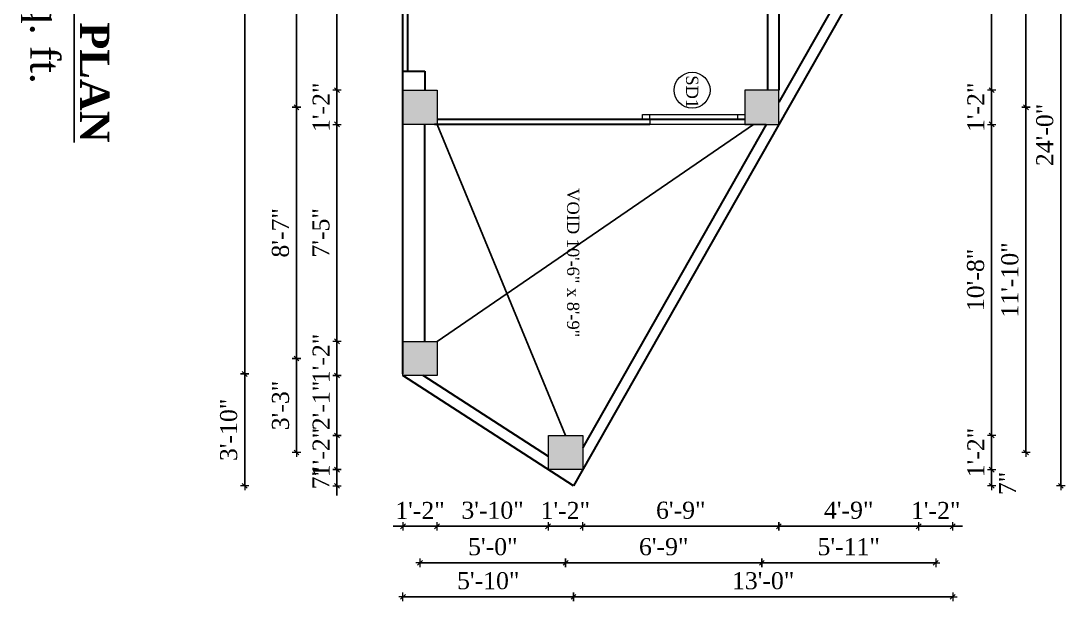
# Model space of a CAD drawing. Header units: inches. Extents: x 151827 to 346502, y -56182 to -23217.
# Drawn here: x 166404.2 to 166832.8, y -24428 to -24190.1 of the extents above; entities that cross this region are included whole.
import ezdxf

# ---------------------------------------------------------------- set-up
doc = ezdxf.new("R2010")
doc.units = ezdxf.units.IN
doc.header["$LTSCALE"] = 5
doc.header["$MEASUREMENT"] = 0
doc.layers.add('A-WALL', color=7, linetype='Continuous', lineweight=9)
doc.layers.add('Dimension', color=7, linetype='Continuous', lineweight=18)
doc.layers.add('dim line', color=7, linetype='Continuous', lineweight=15, true_color=0xfab2b2)
doc.layers.add('TEXT', color=6, linetype='Continuous')
doc.layers.add('WALL', color=7, linetype='Continuous')
doc.styles.add('ordinary', font='times.ttf')
doc.dimstyles.new('Copy of 96', dxfattribs={"dimtxt": 7, "dimasz": 4, "dimexe": 0.5, "dimexo": 0.5, "dimgap": 3, "dimtad": 1, "dimdec": 1, "dimzin": 11, "dimdsep": 46, "dimlunit": 4, "dimtxsty": 'ordinary', "dimblk": 'OBLIQUE', "dimcen": 0.09, "dimse1": 1, "dimse2": 1, "dimclrt": 6, "dimazin": 0, "dimtfac": 1, "dimtdec": 1, "dimtix": 1, "dimtmove": 2, "dimatfit": 3, "dimldrblk": 'leader', "dimfxl": 0.5, "dimfxlon": 1, "dimtolj": 1, "dimtzin": 0, "dimarcsym": 0})

# ---------------------------------------------------------------- blocks, each defined once
blk = doc.blocks.new('oblique')
at = {"color": 0, "lineweight": -2}
blk.add_line((0.25, 0.25), (-0.25, -0.25), dxfattribs=at)
at = {"layer": 'dim line', "lineweight": 9}
for p, q in [((-0.4375, 0), (0.4375, 0)), ((0, 0.4375), (0, -0.4375))]:
    blk.add_line(p, q, dxfattribs=at)
blk = doc.blocks.new('*D2640')
at = {"layer": 'A-WALL', "color": 0, "lineweight": -2, "ltscale": 5, "transparency": 16777216}
blk.add_line((166533.95, -24106.94), (166533.95, -24218.51), dxfattribs=at)
at = {"layer": 'Defpoints', "color": 0, "ltscale": 5, "transparency": 16777216}
for p in [(166561.05, -24106.94), (166533.95, -24218.51), (166561.05, -24218.51)]:
    blk.add_point(p, dxfattribs=at)
at = {"layer": 'A-WALL', "color": 0, "lineweight": -2, "ltscale": 5, "transparency": 16777216, "xscale": 4, "yscale": 4, "zscale": 4}
for p, rotation in [((166533.95, -24106.94), 90), ((166533.95, -24218.51), 270)]:
    blk.add_blockref('oblique', p, dxfattribs=dict(at, rotation=rotation))
at = {"layer": 'A-WALL', "color": 6, "ltscale": 5, "transparency": 16777216, "insert": (166527.38, -24162.72), "char_height": 7, "attachment_point": 5, "rotation": 90, "style": 'ordinary'}
blk.add_mtext('\\A1;9\'-4"', dxfattribs=at)
blk = doc.blocks.new('_OBLIQUE')
at = {"color": 0, "linetype": 'ByBlock'}
blk.add_line((-0.5, -0.5), (0.5, 0.5), dxfattribs=at)
blk = doc.blocks.new('leader')
at = {"layer": 'Dimension'}
for p, q in [((0, -4.33), (0, 4.33)), ((-4.42, 0), (4.42, 0))]:
    blk.add_line(p, q, dxfattribs=at)
blk = doc.blocks.new('*D2641')
at = {"layer": 'A-WALL', "color": 0, "lineweight": -2, "ltscale": 5, "transparency": 16777216}
for p, q in [((166533.95, -24218.51), (166533.95, -24214.51)), ((166533.95, -24218.51), (166533.95, -24232.51)), ((166533.95, -24232.51), (166533.95, -24236.51))]:
    blk.add_line(p, q, dxfattribs=at)
at = {"layer": 'Defpoints', "color": 0, "ltscale": 5, "transparency": 16777216}
for p in [(166561.05, -24218.51), (166533.95, -24232.51), (166561.05, -24232.51)]:
    blk.add_point(p, dxfattribs=at)
at = {"layer": 'A-WALL', "color": 0, "lineweight": -2, "ltscale": 5, "transparency": 16777216, "xscale": 4, "yscale": 4, "zscale": 4}
for p, rotation in [((166533.95, -24218.51), 270), ((166533.95, -24232.51), 90)]:
    blk.add_blockref('oblique', p, dxfattribs=dict(at, rotation=rotation))
at = {"layer": 'A-WALL', "color": 6, "ltscale": 5, "transparency": 16777216, "insert": (166527.45, -24225.51), "char_height": 7, "attachment_point": 5, "rotation": 90, "style": 'ordinary'}
blk.add_mtext('\\A1;1\'-2"', dxfattribs=at)
blk = doc.blocks.new('*D2642')
at = {"layer": 'A-WALL', "color": 0, "lineweight": -2, "ltscale": 5, "transparency": 16777216}
blk.add_line((166533.95, -24232.51), (166533.95, -24321.52), dxfattribs=at)
at = {"layer": 'Defpoints', "color": 0, "ltscale": 5, "transparency": 16777216}
for p in [(166561.05, -24232.51), (166533.95, -24321.52), (166561.05, -24321.52)]:
    blk.add_point(p, dxfattribs=at)
at = {"layer": 'A-WALL', "color": 0, "lineweight": -2, "ltscale": 5, "transparency": 16777216, "xscale": 4, "yscale": 4, "zscale": 4}
for p, rotation in [((166533.95, -24232.51), 90), ((166533.95, -24321.52), 270)]:
    blk.add_blockref('oblique', p, dxfattribs=dict(at, rotation=rotation))
at = {"layer": 'A-WALL', "color": 6, "ltscale": 5, "transparency": 16777216, "insert": (166527.38, -24277.01), "char_height": 7, "attachment_point": 5, "rotation": 90, "style": 'ordinary'}
blk.add_mtext('\\A1;7\'-5"', dxfattribs=at)
blk = doc.blocks.new('*D2643')
at = {"layer": 'A-WALL', "color": 0, "lineweight": -2, "ltscale": 5, "transparency": 16777216}
for p, q in [((166533.95, -24360.12), (166533.95, -24356.12)), ((166533.95, -24360.12), (166533.95, -24374.12)), ((166533.95, -24374.12), (166533.95, -24378.12))]:
    blk.add_line(p, q, dxfattribs=at)
at = {"layer": 'Defpoints', "color": 0, "ltscale": 5, "transparency": 16777216}
for p in [(166620.83, -24360.12), (166533.95, -24374.12), (166620.83, -24374.12)]:
    blk.add_point(p, dxfattribs=at)
at = {"layer": 'A-WALL', "color": 0, "lineweight": -2, "ltscale": 5, "transparency": 16777216, "xscale": 4, "yscale": 4, "zscale": 4}
for p, rotation in [((166533.95, -24360.12), 270), ((166533.95, -24374.12), 90)]:
    blk.add_blockref('oblique', p, dxfattribs=dict(at, rotation=rotation))
at = {"layer": 'A-WALL', "color": 6, "ltscale": 5, "transparency": 16777216, "insert": (166527.45, -24367.12), "char_height": 7, "attachment_point": 5, "rotation": 90, "style": 'ordinary'}
blk.add_mtext('\\A1;1\'-2"', dxfattribs=at)
blk = doc.blocks.new('*D2645')
at = {"layer": 'A-WALL', "color": 0, "lineweight": -2, "ltscale": 5, "transparency": 16777216}
blk.add_line((166517.36, -24225.51), (166517.36, -24328.52), dxfattribs=at)
at = {"layer": 'Defpoints', "color": 0, "ltscale": 5, "transparency": 16777216}
for p in [(166568.05, -24225.51), (166517.36, -24328.52), (166568.05, -24328.52)]:
    blk.add_point(p, dxfattribs=at)
at = {"layer": 'A-WALL', "color": 0, "lineweight": -2, "ltscale": 5, "transparency": 16777216, "xscale": 4, "yscale": 4, "zscale": 4}
for p, rotation in [((166517.36, -24225.51), 90), ((166517.36, -24328.52), 270)]:
    blk.add_blockref('oblique', p, dxfattribs=dict(at, rotation=rotation))
at = {"layer": 'A-WALL', "color": 6, "ltscale": 5, "transparency": 16777216, "insert": (166510.79, -24277.01), "char_height": 7, "attachment_point": 5, "rotation": 90, "style": 'ordinary'}
blk.add_mtext('\\A1;8\'-7"', dxfattribs=at)
blk = doc.blocks.new('*D2432')
at = {"layer": 'A-WALL', "color": 0, "lineweight": -2, "ltscale": 5, "transparency": 16777216}
blk.add_line((166517.36, -24099.94), (166517.36, -24225.51), dxfattribs=at)
at = {"layer": 'Defpoints', "color": 0, "ltscale": 5, "transparency": 16777216}
for p in [(166568.05, -24099.94), (166517.36, -24225.51), (166568.05, -24225.51)]:
    blk.add_point(p, dxfattribs=at)
at = {"layer": 'A-WALL', "color": 0, "lineweight": -2, "ltscale": 5, "transparency": 16777216, "xscale": 4, "yscale": 4, "zscale": 4}
for p, rotation in [((166517.36, -24099.94), 90), ((166517.36, -24225.51), 270)]:
    blk.add_blockref('oblique', p, dxfattribs=dict(at, rotation=rotation))
at = {"layer": 'A-WALL', "color": 6, "ltscale": 5, "transparency": 16777216, "insert": (166510.8, -24162.72), "char_height": 7, "attachment_point": 5, "rotation": 90, "style": 'ordinary'}
blk.add_mtext('\\A1;10\'-6"', dxfattribs=at)
blk = doc.blocks.new('*D2646')
at = {"layer": 'A-WALL', "color": 0, "lineweight": -2, "ltscale": 5, "transparency": 16777216}
blk.add_line((166517.36, -24328.52), (166517.36, -24367.12), dxfattribs=at)
at = {"layer": 'Defpoints', "color": 0, "ltscale": 5, "transparency": 16777216}
for p in [(166568.05, -24328.52), (166517.36, -24367.12), (166627.83, -24367.12)]:
    blk.add_point(p, dxfattribs=at)
at = {"layer": 'A-WALL', "color": 0, "lineweight": -2, "ltscale": 5, "transparency": 16777216, "xscale": 4, "yscale": 4, "zscale": 4}
for p, rotation in [((166517.36, -24328.52), 90), ((166517.36, -24367.12), 270)]:
    blk.add_blockref('oblique', p, dxfattribs=dict(at, rotation=rotation))
at = {"layer": 'A-WALL', "color": 6, "ltscale": 5, "transparency": 16777216, "insert": (166510.8, -24347.82), "char_height": 7, "attachment_point": 5, "rotation": 90, "style": 'ordinary'}
blk.add_mtext('\\A1;3\'-3"', dxfattribs=at)
blk = doc.blocks.new('*D2647')
at = {"layer": 'A-WALL', "color": 0, "lineweight": -2, "ltscale": 5, "transparency": 16777216}
blk.add_line((166496.08, -24334.87), (166496.08, -23968.4), dxfattribs=at)
at = {"layer": 'Defpoints', "color": 0, "ltscale": 5, "transparency": 16777216}
for p in [(166496.08, -23968.4), (166561.05, -23968.4), (166561.05, -24334.87)]:
    blk.add_point(p, dxfattribs=at)
at = {"layer": 'A-WALL', "color": 0, "lineweight": -2, "ltscale": 5, "transparency": 16777216, "xscale": 4, "yscale": 4, "zscale": 4}
for p, rotation in [((166496.08, -23968.4), 90), ((166496.08, -24334.87), 270)]:
    blk.add_blockref('oblique', p, dxfattribs=dict(at, rotation=rotation))
at = {"layer": 'A-WALL', "color": 6, "ltscale": 5, "transparency": 16777216, "insert": (166489.52, -24151.63), "char_height": 7, "attachment_point": 5, "rotation": 90, "style": 'ordinary'}
blk.add_mtext('\\A1;30\'-6"', dxfattribs=at)
blk = doc.blocks.new('*D2654')
at = {"layer": 'A-WALL', "color": 0, "lineweight": -2, "ltscale": 5, "transparency": 16777216}
blk.add_line((166496.08, -24334.87), (166496.08, -24380.75), dxfattribs=at)
at = {"layer": 'Defpoints', "color": 0, "ltscale": 5, "transparency": 16777216}
for p in [(166561.05, -24334.87), (166496.08, -24380.75), (166631.06, -24380.75)]:
    blk.add_point(p, dxfattribs=at)
at = {"layer": 'A-WALL', "color": 0, "lineweight": -2, "ltscale": 5, "transparency": 16777216, "xscale": 4, "yscale": 4, "zscale": 4}
for p, rotation in [((166496.08, -24334.87), 90), ((166496.08, -24380.75), 270)]:
    blk.add_blockref('oblique', p, dxfattribs=dict(at, rotation=rotation))
at = {"layer": 'A-WALL', "color": 6, "ltscale": 5, "transparency": 16777216, "insert": (166489.52, -24357.81), "char_height": 7, "attachment_point": 5, "rotation": 90, "style": 'ordinary'}
blk.add_mtext('\\A1;3\'-10"', dxfattribs=at)
blk = doc.blocks.new('*D2655')
at = {"layer": 'A-WALL', "color": 0, "lineweight": -2, "ltscale": 5, "transparency": 16777216}
for p, q in [((166561.05, -24397.38), (166557.05, -24397.38)), ((166561.05, -24397.38), (166575.05, -24397.38)), ((166575.05, -24397.38), (166579.05, -24397.38))]:
    blk.add_line(p, q, dxfattribs=at)
at = {"layer": 'Defpoints', "color": 0, "ltscale": 5, "transparency": 16777216}
for p in [(166561.05, -24335.52), (166575.05, -24335.52), (166575.05, -24397.38)]:
    blk.add_point(p, dxfattribs=at)
at = {"layer": 'A-WALL', "color": 0, "lineweight": -2, "ltscale": 5, "transparency": 16777216, "xscale": 4, "yscale": 4, "zscale": 4}
blk.add_blockref('oblique', (166561.05, -24397.38), dxfattribs=at)
at = {"layer": 'A-WALL', "color": 0, "lineweight": -2, "ltscale": 5, "transparency": 16777216, "xscale": 4, "yscale": 4, "zscale": 4, "rotation": 180}
blk.add_blockref('oblique', (166575.05, -24397.38), dxfattribs=at)
at = {"layer": 'A-WALL', "color": 6, "ltscale": 5, "transparency": 16777216, "insert": (166568.05, -24390.88), "char_height": 7, "attachment_point": 5, "style": 'ordinary'}
blk.add_mtext('\\A1;1\'-2"', dxfattribs=at)
blk = doc.blocks.new('*D2656')
at = {"layer": 'A-WALL', "color": 0, "lineweight": -2, "ltscale": 5, "transparency": 16777216}
blk.add_line((166575.05, -24397.38), (166620.58, -24397.38), dxfattribs=at)
at = {"layer": 'Defpoints', "color": 0, "ltscale": 5, "transparency": 16777216}
for p in [(166575.05, -24335.52), (166620.58, -24373.99), (166620.58, -24397.38)]:
    blk.add_point(p, dxfattribs=at)
at = {"layer": 'A-WALL', "color": 0, "lineweight": -2, "ltscale": 5, "transparency": 16777216, "xscale": 4, "yscale": 4, "zscale": 4, "rotation": 180}
blk.add_blockref('oblique', (166575.05, -24397.38), dxfattribs=at)
at = {"layer": 'A-WALL', "color": 0, "lineweight": -2, "ltscale": 5, "transparency": 16777216, "xscale": 4, "yscale": 4, "zscale": 4}
blk.add_blockref('oblique', (166620.58, -24397.38), dxfattribs=at)
at = {"layer": 'A-WALL', "color": 6, "ltscale": 5, "transparency": 16777216, "insert": (166597.82, -24390.82), "char_height": 7, "attachment_point": 5, "style": 'ordinary'}
blk.add_mtext('\\A1;3\'-10"', dxfattribs=at)
blk = doc.blocks.new('*D2657')
at = {"layer": 'A-WALL', "color": 0, "lineweight": -2, "ltscale": 5, "transparency": 16777216}
for p, q in [((166620.58, -24397.38), (166616.58, -24397.38)), ((166620.58, -24397.38), (166634.83, -24397.38)), ((166634.83, -24397.38), (166638.83, -24397.38))]:
    blk.add_line(p, q, dxfattribs=at)
at = {"layer": 'Defpoints', "color": 0, "ltscale": 5, "transparency": 16777216}
for p in [(166620.58, -24373.99), (166634.83, -24374.12), (166634.83, -24397.38)]:
    blk.add_point(p, dxfattribs=at)
at = {"layer": 'A-WALL', "color": 0, "lineweight": -2, "ltscale": 5, "transparency": 16777216, "xscale": 4, "yscale": 4, "zscale": 4}
blk.add_blockref('oblique', (166620.58, -24397.38), dxfattribs=at)
at = {"layer": 'A-WALL', "color": 0, "lineweight": -2, "ltscale": 5, "transparency": 16777216, "xscale": 4, "yscale": 4, "zscale": 4, "rotation": 180}
blk.add_blockref('oblique', (166634.83, -24397.38), dxfattribs=at)
at = {"layer": 'A-WALL', "color": 6, "ltscale": 5, "transparency": 16777216, "insert": (166627.7, -24390.88), "char_height": 7, "attachment_point": 5, "style": 'ordinary'}
blk.add_mtext('\\A1;1\'-2"', dxfattribs=at)
blk = doc.blocks.new('*D2658')
at = {"layer": 'A-WALL', "color": 0, "lineweight": -2, "ltscale": 5, "transparency": 16777216}
blk.add_line((166634.83, -24397.38), (166715.33, -24397.38), dxfattribs=at)
at = {"layer": 'Defpoints', "color": 0, "ltscale": 5, "transparency": 16777216}
for p in [(166715.33, -24232.51), (166634.83, -24360.12), (166715.33, -24397.38)]:
    blk.add_point(p, dxfattribs=at)
at = {"layer": 'A-WALL', "color": 0, "lineweight": -2, "ltscale": 5, "transparency": 16777216, "xscale": 4, "yscale": 4, "zscale": 4, "rotation": 180}
blk.add_blockref('oblique', (166634.83, -24397.38), dxfattribs=at)
at = {"layer": 'A-WALL', "color": 0, "lineweight": -2, "ltscale": 5, "transparency": 16777216, "xscale": 4, "yscale": 4, "zscale": 4}
blk.add_blockref('oblique', (166715.33, -24397.38), dxfattribs=at)
at = {"layer": 'A-WALL', "color": 6, "ltscale": 5, "transparency": 16777216, "insert": (166675.08, -24390.81), "char_height": 7, "attachment_point": 5, "style": 'ordinary'}
blk.add_mtext('\\A1;6\'-9"', dxfattribs=at)
blk = doc.blocks.new('*D2659')
at = {"layer": 'A-WALL', "color": 0, "lineweight": -2, "ltscale": 5, "transparency": 16777216}
blk.add_line((166715.33, -24397.38), (166772.72, -24397.38), dxfattribs=at)
at = {"layer": 'Defpoints', "color": 0, "ltscale": 5, "transparency": 16777216}
for p in [(166772.72, -24106.94), (166715.33, -24232.51), (166772.72, -24397.38)]:
    blk.add_point(p, dxfattribs=at)
at = {"layer": 'A-WALL', "color": 0, "lineweight": -2, "ltscale": 5, "transparency": 16777216, "xscale": 4, "yscale": 4, "zscale": 4, "rotation": 180}
blk.add_blockref('oblique', (166715.33, -24397.38), dxfattribs=at)
at = {"layer": 'A-WALL', "color": 0, "lineweight": -2, "ltscale": 5, "transparency": 16777216, "xscale": 4, "yscale": 4, "zscale": 4}
blk.add_blockref('oblique', (166772.72, -24397.38), dxfattribs=at)
at = {"layer": 'A-WALL', "color": 6, "ltscale": 5, "transparency": 16777216, "insert": (166744.02, -24390.81), "char_height": 7, "attachment_point": 5, "style": 'ordinary'}
blk.add_mtext('\\A1;4\'-9"', dxfattribs=at)
blk = doc.blocks.new('*D2660')
at = {"layer": 'A-WALL', "color": 0, "lineweight": -2, "ltscale": 5, "transparency": 16777216}
for p, q in [((166772.72, -24397.38), (166768.72, -24397.38)), ((166772.72, -24397.38), (166786.72, -24397.38)), ((166786.72, -24397.38), (166790.72, -24397.38))]:
    blk.add_line(p, q, dxfattribs=at)
at = {"layer": 'Defpoints', "color": 0, "ltscale": 5, "transparency": 16777216}
for p in [(166772.72, -24106.94), (166786.72, -24106.94), (166786.72, -24397.38)]:
    blk.add_point(p, dxfattribs=at)
at = {"layer": 'A-WALL', "color": 0, "lineweight": -2, "ltscale": 5, "transparency": 16777216, "xscale": 4, "yscale": 4, "zscale": 4}
blk.add_blockref('oblique', (166772.72, -24397.38), dxfattribs=at)
at = {"layer": 'A-WALL', "color": 0, "lineweight": -2, "ltscale": 5, "transparency": 16777216, "xscale": 4, "yscale": 4, "zscale": 4, "rotation": 180}
blk.add_blockref('oblique', (166786.72, -24397.38), dxfattribs=at)
at = {"layer": 'A-WALL', "color": 6, "ltscale": 5, "transparency": 16777216, "insert": (166779.72, -24390.88), "char_height": 7, "attachment_point": 5, "style": 'ordinary'}
blk.add_mtext('\\A1;1\'-2"', dxfattribs=at)
blk = doc.blocks.new('*D2526')
at = {"layer": 'A-WALL', "color": 0, "lineweight": -2, "ltscale": 5, "transparency": 16777216}
blk.add_line((166568.05, -24412.34), (166627.83, -24412.34), dxfattribs=at)
at = {"layer": 'Defpoints', "color": 0, "ltscale": 5, "transparency": 16777216}
for p in [(166568.05, -24328.52), (166627.83, -24367.12), (166627.83, -24412.34)]:
    blk.add_point(p, dxfattribs=at)
at = {"layer": 'A-WALL', "color": 0, "lineweight": -2, "ltscale": 5, "transparency": 16777216, "xscale": 4, "yscale": 4, "zscale": 4, "rotation": 180}
blk.add_blockref('oblique', (166568.05, -24412.34), dxfattribs=at)
at = {"layer": 'A-WALL', "color": 0, "lineweight": -2, "ltscale": 5, "transparency": 16777216, "xscale": 4, "yscale": 4, "zscale": 4}
blk.add_blockref('oblique', (166627.83, -24412.34), dxfattribs=at)
at = {"layer": 'A-WALL', "color": 6, "ltscale": 5, "transparency": 16777216, "insert": (166597.94, -24405.78), "char_height": 7, "attachment_point": 5, "style": 'ordinary'}
blk.add_mtext('\\A1;5\'-0"', dxfattribs=at)
blk = doc.blocks.new('*D2661')
at = {"layer": 'A-WALL', "color": 0, "lineweight": -2, "ltscale": 5, "transparency": 16777216}
blk.add_line((166627.83, -24412.34), (166708.33, -24412.34), dxfattribs=at)
at = {"layer": 'Defpoints', "color": 0, "ltscale": 5, "transparency": 16777216}
for p in [(166708.33, -24225.51), (166627.83, -24367.12), (166708.33, -24412.34)]:
    blk.add_point(p, dxfattribs=at)
at = {"layer": 'A-WALL', "color": 0, "lineweight": -2, "ltscale": 5, "transparency": 16777216, "xscale": 4, "yscale": 4, "zscale": 4, "rotation": 180}
blk.add_blockref('oblique', (166627.83, -24412.34), dxfattribs=at)
at = {"layer": 'A-WALL', "color": 0, "lineweight": -2, "ltscale": 5, "transparency": 16777216, "xscale": 4, "yscale": 4, "zscale": 4}
blk.add_blockref('oblique', (166708.33, -24412.34), dxfattribs=at)
at = {"layer": 'A-WALL', "color": 6, "ltscale": 5, "transparency": 16777216, "insert": (166668.08, -24405.77), "char_height": 7, "attachment_point": 5, "style": 'ordinary'}
blk.add_mtext('\\A1;6\'-9"', dxfattribs=at)
blk = doc.blocks.new('*D2662')
at = {"layer": 'A-WALL', "color": 0, "lineweight": -2, "ltscale": 5, "transparency": 16777216}
blk.add_line((166708.33, -24412.34), (166779.72, -24412.34), dxfattribs=at)
at = {"layer": 'Defpoints', "color": 0, "ltscale": 5, "transparency": 16777216}
for p in [(166779.72, -24099.94), (166708.33, -24225.51), (166779.72, -24412.34)]:
    blk.add_point(p, dxfattribs=at)
at = {"layer": 'A-WALL', "color": 0, "lineweight": -2, "ltscale": 5, "transparency": 16777216, "xscale": 4, "yscale": 4, "zscale": 4, "rotation": 180}
blk.add_blockref('oblique', (166708.33, -24412.34), dxfattribs=at)
at = {"layer": 'A-WALL', "color": 0, "lineweight": -2, "ltscale": 5, "transparency": 16777216, "xscale": 4, "yscale": 4, "zscale": 4}
blk.add_blockref('oblique', (166779.72, -24412.34), dxfattribs=at)
at = {"layer": 'A-WALL', "color": 6, "ltscale": 5, "transparency": 16777216, "insert": (166744.02, -24405.78), "char_height": 7, "attachment_point": 5, "style": 'ordinary'}
blk.add_mtext('\\A1;5\'-11"', dxfattribs=at)
blk = doc.blocks.new('*D2666')
at = {"layer": 'A-WALL', "color": 0, "lineweight": -2, "ltscale": 5, "transparency": 16777216}
blk.add_line((166802.69, -24106.94), (166802.69, -24218.51), dxfattribs=at)
at = {"layer": 'Defpoints', "color": 0, "ltscale": 5, "transparency": 16777216}
for p in [(166786.72, -24106.94), (166715.33, -24218.51), (166802.69, -24218.51)]:
    blk.add_point(p, dxfattribs=at)
at = {"layer": 'A-WALL', "color": 0, "lineweight": -2, "ltscale": 5, "transparency": 16777216, "xscale": 4, "yscale": 4, "zscale": 4}
for p, rotation in [((166802.69, -24106.94), 90), ((166802.69, -24218.51), 270)]:
    blk.add_blockref('oblique', p, dxfattribs=dict(at, rotation=rotation))
at = {"layer": 'A-WALL', "color": 6, "ltscale": 5, "transparency": 16777216, "insert": (166796.12, -24162.72), "char_height": 7, "attachment_point": 5, "rotation": 90, "style": 'ordinary'}
blk.add_mtext('\\A1;9\'-4"', dxfattribs=at)
blk = doc.blocks.new('*D2667')
at = {"layer": 'A-WALL', "color": 0, "lineweight": -2, "ltscale": 5, "transparency": 16777216}
for p, q in [((166802.69, -24218.51), (166802.69, -24214.51)), ((166802.69, -24218.51), (166802.69, -24232.51)), ((166802.69, -24232.51), (166802.69, -24236.51))]:
    blk.add_line(p, q, dxfattribs=at)
at = {"layer": 'Defpoints', "color": 0, "ltscale": 5, "transparency": 16777216}
for p in [(166715.33, -24218.51), (166715.33, -24232.51), (166802.69, -24232.51)]:
    blk.add_point(p, dxfattribs=at)
at = {"layer": 'A-WALL', "color": 0, "lineweight": -2, "ltscale": 5, "transparency": 16777216, "xscale": 4, "yscale": 4, "zscale": 4}
for p, rotation in [((166802.69, -24218.51), 270), ((166802.69, -24232.51), 90)]:
    blk.add_blockref('oblique', p, dxfattribs=dict(at, rotation=rotation))
at = {"layer": 'A-WALL', "color": 6, "ltscale": 5, "transparency": 16777216, "insert": (166796.19, -24225.51), "char_height": 7, "attachment_point": 5, "rotation": 90, "style": 'ordinary'}
blk.add_mtext('\\A1;1\'-2"', dxfattribs=at)
blk = doc.blocks.new('*D2668')
at = {"layer": 'A-WALL', "color": 0, "lineweight": -2, "ltscale": 5, "transparency": 16777216}
blk.add_line((166802.69, -24232.51), (166802.69, -24360.12), dxfattribs=at)
at = {"layer": 'Defpoints', "color": 0, "ltscale": 5, "transparency": 16777216}
for p in [(166715.33, -24232.51), (166634.83, -24360.12), (166802.69, -24360.12)]:
    blk.add_point(p, dxfattribs=at)
at = {"layer": 'A-WALL', "color": 0, "lineweight": -2, "ltscale": 5, "transparency": 16777216, "xscale": 4, "yscale": 4, "zscale": 4}
for p, rotation in [((166802.69, -24232.51), 90), ((166802.69, -24360.12), 270)]:
    blk.add_blockref('oblique', p, dxfattribs=dict(at, rotation=rotation))
at = {"layer": 'A-WALL', "color": 6, "ltscale": 5, "transparency": 16777216, "insert": (166796.13, -24296.32), "char_height": 7, "attachment_point": 5, "rotation": 90, "style": 'ordinary'}
blk.add_mtext('\\A1;10\'-8"', dxfattribs=at)
blk = doc.blocks.new('*D2669')
at = {"layer": 'A-WALL', "color": 0, "lineweight": -2, "ltscale": 5, "transparency": 16777216}
for p, q in [((166802.69, -24360.12), (166802.69, -24356.12)), ((166802.69, -24360.12), (166802.69, -24374.12)), ((166802.69, -24374.12), (166802.69, -24378.12))]:
    blk.add_line(p, q, dxfattribs=at)
at = {"layer": 'Defpoints', "color": 0, "ltscale": 5, "transparency": 16777216}
for p in [(166634.83, -24360.12), (166634.83, -24374.12), (166802.69, -24374.12)]:
    blk.add_point(p, dxfattribs=at)
at = {"layer": 'A-WALL', "color": 0, "lineweight": -2, "ltscale": 5, "transparency": 16777216, "xscale": 4, "yscale": 4, "zscale": 4}
for p, rotation in [((166802.69, -24360.12), 270), ((166802.69, -24374.12), 90)]:
    blk.add_blockref('oblique', p, dxfattribs=dict(at, rotation=rotation))
at = {"layer": 'A-WALL', "color": 6, "ltscale": 5, "transparency": 16777216, "insert": (166796.19, -24367.12), "char_height": 7, "attachment_point": 5, "rotation": 90, "style": 'ordinary'}
blk.add_mtext('\\A1;1\'-2"', dxfattribs=at)
blk = doc.blocks.new('*D2527')
at = {"layer": 'A-WALL', "color": 0, "lineweight": -2, "ltscale": 5, "transparency": 16777216}
blk.add_line((166802.69, -24374.12), (166802.69, -24380.75), dxfattribs=at)
at = {"layer": 'Defpoints', "color": 0, "ltscale": 5, "transparency": 16777216}
for p in [(166634.83, -24374.12), (166631.06, -24380.75), (166802.69, -24380.75)]:
    blk.add_point(p, dxfattribs=at)
at = {"layer": 'A-WALL', "color": 0, "lineweight": -2, "ltscale": 5, "transparency": 16777216, "xscale": 4, "yscale": 4, "zscale": 4}
for p, rotation in [((166802.69, -24374.12), 90), ((166802.69, -24380.75), 270)]:
    blk.add_blockref('oblique', p, dxfattribs=dict(at, rotation=rotation))
at = {"layer": 'A-WALL', "color": 6, "ltscale": 5, "transparency": 16777216, "insert": (166809.19, -24379.8), "char_height": 7, "attachment_point": 5, "rotation": 90, "style": 'ordinary'}
blk.add_mtext('\\A1;7"', dxfattribs=at)
blk = doc.blocks.new('*D2671')
at = {"layer": 'A-WALL', "color": 0, "lineweight": -2, "ltscale": 5, "transparency": 16777216}
blk.add_line((166816.76, -24099.94), (166816.76, -24225.51), dxfattribs=at)
at = {"layer": 'Defpoints', "color": 0, "ltscale": 5, "transparency": 16777216}
for p in [(166708.33, -24099.94), (166708.33, -24225.51), (166816.76, -24225.51)]:
    blk.add_point(p, dxfattribs=at)
at = {"layer": 'A-WALL', "color": 0, "lineweight": -2, "ltscale": 5, "transparency": 16777216, "xscale": 4, "yscale": 4, "zscale": 4}
for p, rotation in [((166816.76, -24099.94), 90), ((166816.76, -24225.51), 270)]:
    blk.add_blockref('oblique', p, dxfattribs=dict(at, rotation=rotation))
at = {"layer": 'A-WALL', "color": 6, "ltscale": 5, "transparency": 16777216, "insert": (166810.2, -24162.72), "char_height": 7, "attachment_point": 5, "rotation": 90, "style": 'ordinary'}
blk.add_mtext('\\A1;10\'-6"', dxfattribs=at)
blk = doc.blocks.new('*D2528')
at = {"layer": 'A-WALL', "color": 0, "lineweight": -2, "ltscale": 5, "transparency": 16777216}
blk.add_line((166816.76, -24225.51), (166816.76, -24367.12), dxfattribs=at)
at = {"layer": 'Defpoints', "color": 0, "ltscale": 5, "transparency": 16777216}
for p in [(166708.33, -24225.51), (166627.83, -24367.12), (166816.76, -24367.12)]:
    blk.add_point(p, dxfattribs=at)
at = {"layer": 'A-WALL', "color": 0, "lineweight": -2, "ltscale": 5, "transparency": 16777216, "xscale": 4, "yscale": 4, "zscale": 4}
for p, rotation in [((166816.76, -24225.51), 90), ((166816.76, -24367.12), 270)]:
    blk.add_blockref('oblique', p, dxfattribs=dict(at, rotation=rotation))
at = {"layer": 'A-WALL', "color": 6, "ltscale": 5, "transparency": 16777216, "insert": (166810.2, -24296.32), "char_height": 7, "attachment_point": 5, "rotation": 90, "style": 'ordinary'}
blk.add_mtext('\\A1;11\'-10"', dxfattribs=at)
blk = doc.blocks.new('*D2529')
at = {"layer": 'A-WALL', "color": 0, "lineweight": -2, "ltscale": 5, "transparency": 16777216}
blk.add_line((166831.09, -24092.94), (166831.09, -24380.75), dxfattribs=at)
at = {"layer": 'Defpoints', "color": 0, "ltscale": 5, "transparency": 16777216}
for p in [(166786.72, -24092.94), (166631.06, -24380.75), (166831.09, -24380.75)]:
    blk.add_point(p, dxfattribs=at)
at = {"layer": 'A-WALL', "color": 0, "lineweight": -2, "ltscale": 5, "transparency": 16777216, "xscale": 4, "yscale": 4, "zscale": 4}
for p, rotation in [((166831.09, -24092.94), 90), ((166831.09, -24380.75), 270)]:
    blk.add_blockref('oblique', p, dxfattribs=dict(at, rotation=rotation))
at = {"layer": 'A-WALL', "color": 6, "ltscale": 5, "transparency": 16777216, "insert": (166824.53, -24236.85), "char_height": 7, "attachment_point": 5, "rotation": 90, "style": 'ordinary'}
blk.add_mtext('\\A1;24\'-0"', dxfattribs=at)
blk = doc.blocks.new('*D2530')
at = {"layer": 'A-WALL', "color": 0, "lineweight": -2, "ltscale": 5, "transparency": 16777216}
blk.add_line((166561.05, -24426.3), (166631.06, -24426.3), dxfattribs=at)
at = {"layer": 'Defpoints', "color": 0, "ltscale": 5, "transparency": 16777216}
for p in [(166561.05, -24335.52), (166631.06, -24380.75), (166631.06, -24426.3)]:
    blk.add_point(p, dxfattribs=at)
at = {"layer": 'A-WALL', "color": 0, "lineweight": -2, "ltscale": 5, "transparency": 16777216, "xscale": 4, "yscale": 4, "zscale": 4, "rotation": 180}
blk.add_blockref('oblique', (166561.05, -24426.3), dxfattribs=at)
at = {"layer": 'A-WALL', "color": 0, "lineweight": -2, "ltscale": 5, "transparency": 16777216, "xscale": 4, "yscale": 4, "zscale": 4}
blk.add_blockref('oblique', (166631.06, -24426.3), dxfattribs=at)
at = {"layer": 'A-WALL', "color": 6, "ltscale": 5, "transparency": 16777216, "insert": (166596.05, -24419.73), "char_height": 7, "attachment_point": 5, "style": 'ordinary'}
blk.add_mtext('\\A1;5\'-10"', dxfattribs=at)
blk = doc.blocks.new('*D2531')
at = {"layer": 'A-WALL', "color": 0, "lineweight": -2, "ltscale": 5, "transparency": 16777216}
blk.add_line((166631.06, -24426.3), (166786.72, -24426.3), dxfattribs=at)
at = {"layer": 'Defpoints', "color": 0, "ltscale": 5, "transparency": 16777216}
for p in [(166786.72, -24106.94), (166631.06, -24380.75), (166786.72, -24426.3)]:
    blk.add_point(p, dxfattribs=at)
at = {"layer": 'A-WALL', "color": 0, "lineweight": -2, "ltscale": 5, "transparency": 16777216, "xscale": 4, "yscale": 4, "zscale": 4, "rotation": 180}
blk.add_blockref('oblique', (166631.06, -24426.3), dxfattribs=at)
at = {"layer": 'A-WALL', "color": 0, "lineweight": -2, "ltscale": 5, "transparency": 16777216, "xscale": 4, "yscale": 4, "zscale": 4}
blk.add_blockref('oblique', (166786.72, -24426.3), dxfattribs=at)
at = {"layer": 'A-WALL', "color": 6, "ltscale": 5, "transparency": 16777216, "insert": (166708.89, -24419.73), "char_height": 7, "attachment_point": 5, "style": 'ordinary'}
blk.add_mtext('\\A1;13\'-0"', dxfattribs=at)
blk = doc.blocks.new('*D2532')
at = {"layer": 'A-WALL', "color": 0, "lineweight": -2, "ltscale": 5, "transparency": 16777216}
for p, q in [((166533.95, -24321.52), (166533.95, -24317.52)), ((166533.95, -24321.52), (166533.95, -24335.52)), ((166533.95, -24335.52), (166533.95, -24339.52))]:
    blk.add_line(p, q, dxfattribs=at)
at = {"layer": 'Defpoints', "color": 0, "ltscale": 5, "transparency": 16777216}
for p in [(166561.05, -24321.52), (166533.95, -24335.52), (166561.05, -24335.52)]:
    blk.add_point(p, dxfattribs=at)
at = {"layer": 'A-WALL', "color": 0, "lineweight": -2, "ltscale": 5, "transparency": 16777216, "xscale": 4, "yscale": 4, "zscale": 4}
for p, rotation in [((166533.95, -24321.52), 270), ((166533.95, -24335.52), 90)]:
    blk.add_blockref('oblique', p, dxfattribs=dict(at, rotation=rotation))
at = {"layer": 'A-WALL', "color": 6, "ltscale": 5, "transparency": 16777216, "insert": (166527.45, -24328.52), "char_height": 7, "attachment_point": 5, "rotation": 90, "style": 'ordinary'}
blk.add_mtext('\\A1;1\'-2"', dxfattribs=at)
blk = doc.blocks.new('*D2533')
at = {"layer": 'A-WALL', "color": 0, "lineweight": -2, "ltscale": 5, "transparency": 16777216}
for p, q in [((166533.95, -24335.52), (166533.95, -24331.52)), ((166533.95, -24335.52), (166533.95, -24360.12)), ((166533.95, -24360.12), (166533.95, -24364.12))]:
    blk.add_line(p, q, dxfattribs=at)
at = {"layer": 'Defpoints', "color": 0, "ltscale": 5, "transparency": 16777216}
for p in [(166561.05, -24335.52), (166533.95, -24360.12), (166620.83, -24360.12)]:
    blk.add_point(p, dxfattribs=at)
at = {"layer": 'A-WALL', "color": 0, "lineweight": -2, "ltscale": 5, "transparency": 16777216, "xscale": 4, "yscale": 4, "zscale": 4}
for p, rotation in [((166533.95, -24335.52), 270), ((166533.95, -24360.12), 90)]:
    blk.add_blockref('oblique', p, dxfattribs=dict(at, rotation=rotation))
at = {"layer": 'A-WALL', "color": 6, "ltscale": 5, "transparency": 16777216, "insert": (166527.45, -24347.82), "char_height": 7, "attachment_point": 5, "rotation": 90, "style": 'ordinary'}
blk.add_mtext('\\A1;2\'-1"', dxfattribs=at)
blk = doc.blocks.new('*D2689')
at = {"layer": 'A-WALL', "color": 0, "lineweight": -2, "ltscale": 5, "transparency": 16777216}
for p, q in [((166533.95, -24374.12), (166533.95, -24370.12)), ((166533.95, -24374.12), (166533.95, -24380.75)), ((166533.95, -24380.75), (166533.95, -24384.75))]:
    blk.add_line(p, q, dxfattribs=at)
at = {"layer": 'Defpoints', "color": 0, "ltscale": 5, "transparency": 16777216}
for p in [(166620.83, -24374.12, -72.71), (166533.95, -24380.75), (166631.06, -24380.75, -72.71)]:
    blk.add_point(p, dxfattribs=at)
at = {"layer": 'A-WALL', "color": 0, "lineweight": -2, "ltscale": 5, "transparency": 16777216, "xscale": 4, "yscale": 4, "zscale": 4}
for p, rotation in [((166533.95, -24374.12), 270), ((166533.95, -24380.75), 90)]:
    blk.add_blockref('oblique', p, dxfattribs=dict(at, rotation=rotation))
at = {"layer": 'A-WALL', "color": 6, "ltscale": 5, "transparency": 16777216, "insert": (166527.38, -24377.44), "char_height": 7, "attachment_point": 5, "rotation": 90, "style": 'ordinary'}
blk.add_mtext('\\A1;7"', dxfattribs=at)

msp = doc.modelspace()

# ---------------------------------------------------------------- hatches: boundary and pattern name
at = {"layer": 'WALL', "linetype": 'ByBlock', "ltscale": 5, "true_color": 0xf8991e}
h = msp.add_hatch(color=30, dxfattribs=at)
h.dxf.hatch_style = 1
h.paths.add_polyline_path([(166575.05, -24218.51), (166561.05, -24218.51), (166561.05, -24232.51), (166575.05, -24232.51)])
h = msp.add_hatch(color=30, dxfattribs=at)
h.dxf.hatch_style = 1
h.paths.add_polyline_path([(166701.33, -24232.51), (166715.33, -24232.51), (166715.33, -24218.51), (166701.33, -24218.51)])
h = msp.add_hatch(color=30, dxfattribs=at)
h.dxf.hatch_style = 1
h.paths.add_polyline_path([(166575.05, -24321.52), (166561.05, -24321.52), (166561.05, -24335.52), (166575.05, -24335.52)])
h = msp.add_hatch(color=30, dxfattribs=at)
h.dxf.hatch_style = 1
h.paths.add_polyline_path([(166634.83, -24360.12), (166620.83, -24360.12), (166620.83, -24374.12), (166634.83, -24374.12)])

# ---------------------------------------------------------------- linework, layer by layer
at = {"layer": 'A-WALL', "lineweight": 30}
for p, q in [((166561.05, -24334.87, -72.71), (166561.05, -23968.4, -72.71)), ((166561.05, -24334.87, -72.71), (166561.05, -23968.4, -72.71)), ((166710.83, -24218.51, -72.71), (166710.83, -24106.94, -72.71)), ((166786.72, -24106.94, -72.71), (166715.33, -24232.51, -72.71)), ((166781.54, -24106.94, -72.71), (166715.33, -24223.4, -72.71)), ((166715.33, -24106.94, -72.71), (166715.33, -24218.51, -72.71)), ((166563.05, -24210.72, -72.71), (166563.05, -24114.72, -72.71)), ((166561.05, -24210.72, -72.71), (166570.05, -24210.72, -72.71)), ((166570.05, -24210.72, -72.71), (166570.05, -24218.51, -72.71)), ((166701.33, -24230.51, -72.71), (166575.05, -24230.51, -72.71)), ((166570.05, -24321.52, -72.71), (166570.05, -24232.51, -72.71)), ((166662.33, -24232.51, -72.71), (166574.05, -24232.51, -72.71)), ((166715.33, -24232.51, -72.71), (166631.06, -24380.75, -72.71)), ((166710.16, -24232.51, -72.71), (166634.83, -24365.02, -72.71)), ((166631.06, -24380.75, -72.71), (166561.05, -24335.52, -72.71)), ((166620.83, -24368.79, -72.71), (166569.34, -24335.52, -72.71))]:
    msp.add_line(p, q, dxfattribs=at)
at = {"layer": 'A-WALL', "ltscale": 5}
for p, q in [((166659.33, -24230.51, -72.71), (166659.33, -24228.51, -72.71)), ((166659.33, -24228.51, -72.71), (166701.33, -24228.51, -72.71)), ((166701.33, -24230.51, -72.71), (166659.33, -24230.51, -72.71)), ((166662.33, -24230.51, -72.71), (166662.33, -24228.51, -72.71)), ((166662.33, -24230.51, -72.71), (166662.33, -24232.51, -72.71)), ((166698.33, -24228.51, -72.71), (166698.33, -24230.51, -72.71)), ((166701.33, -24228.51, -72.71), (166701.33, -24230.51, -72.71))]:
    msp.add_line(p, q, dxfattribs=at)
at = {"layer": 'A-WALL', "ltscale": 5, "elevation": -72.71}
for points in [[(166575.05, -24218.51), (166575.05, -24232.51), (166561.05, -24232.51), (166561.05, -24218.51)], [(166701.33, -24218.51), (166701.33, -24232.51), (166715.33, -24232.51), (166715.33, -24218.51)], [(166575.05, -24321.52), (166575.05, -24335.52), (166561.05, -24335.52), (166561.05, -24321.52)], [(166634.83, -24360.12), (166634.83, -24374.12), (166620.83, -24374.12), (166620.83, -24360.12)]]:
    msp.add_lwpolyline(points, close=True, dxfattribs=at)
for points in [[(166570.05, -24232.51), (166570.05, -24232.51), (166570.05, -24321.52), (166575.05, -24321.52), (166575.05, -24335.52), (166569.34, -24335.52), (166620.83, -24368.79), (166620.83, -24360.12), (166634.83, -24360.12), (166634.83, -24365.02), (166710.16, -24232.51), (166575.05, -24232.51)], [(166662.33, -24232.51), (166575.05, -24232.51)]]:
    msp.add_lwpolyline(points, dxfattribs=at)
at = {"layer": 'A-WALL', "ltscale": 5}
msp.add_circle((166679.72, -24218.53, -72.71), 7.38, dxfattribs=at)
at = {"layer": 'WALL', "color": 30, "linetype": 'ByBlock', "ltscale": 5, "true_color": 0xf8991e}
for p, q in [((166575.05, -24321.52, -72.71), (166704.98, -24232.51, -72.71)), ((166575.05, -24232.51, -72.71), (166627.83, -24360.12, -72.71))]:
    msp.add_line(p, q, dxfattribs=at)

# ---------------------------------------------------------------- texts
at = {"layer": 'TEXT', "style": 'ordinary'}
for s, p in [('SD1', (166677.28, -24212.41, -72.71)), ('VOID 10\'-6" x 8\'-9"', (166628.43, -24258.69, -72.71))]:
    msp.add_text(s, height=5, rotation=270, dxfattribs=at).set_placement(p)
at = {"layer": 'TEXT', "char_height": 12, "width": 219.8151, "attachment_point": 8, "rotation": 270, "style": 'ordinary'}
for s, insert in [('{\\fTimes New Roman|b1|i0|c0|p18;\\LGROUND FLOOR PLAN}', (166428.33, -24138.31, -72.71)), ('AREA = 319.56 sq. ft.', (166404.21, -24134.01, -72.71))]:
    msp.add_mtext(s, dxfattribs=dict(at, insert=insert))

# ---------------------------------------------------------------- dimensions: what is measured, and where the dimension line sits
at = {"layer": 'A-WALL', "ltscale": 5}
for base, p1, p2, picture, middle in [((166496.08, -23968.4, -72.71), (166561.05, -24334.87, -72.71), (166561.05, -23968.4, -72.71), '*D2647', (166489.52, -24151.63, -72.71)), ((166831.09, -24380.75, -72.71), (166786.72, -24092.94, -72.71), (166631.06, -24380.75, -72.71), '*D2529', (166824.53, -24236.85, -72.71)), ((166517.36, -24225.51, -72.71), (166568.05, -24099.94, -72.71), (166568.05, -24225.51, -72.71), '*D2432', (166510.8, -24162.72, -72.71)), ((166816.76, -24225.51, -72.71), (166708.33, -24099.94, -72.71), (166708.33, -24225.51, -72.71), '*D2671', (166810.2, -24162.72, -72.71)), ((166533.95, -24218.51, -72.71), (166561.05, -24106.94, -72.71), (166561.05, -24218.51, -72.71), '*D2640', (166527.38, -24162.72, -72.71)), ((166802.69, -24218.51, -72.71), (166786.72, -24106.94, -72.71), (166715.33, -24218.51, -72.71), '*D2666', (166796.12, -24162.72, -72.71)), ((166533.95, -24232.51, -72.71), (166561.05, -24218.51, -72.71), (166561.05, -24232.51, -72.71), '*D2641', (166527.45, -24225.51, -72.71)), ((166802.69, -24232.51, -72.71), (166715.33, -24218.51, -72.71), (166715.33, -24232.51, -72.71), '*D2667', (166796.19, -24225.51, -72.71)), ((166517.36, -24328.52, -72.71), (166568.05, -24225.51, -72.71), (166568.05, -24328.52, -72.71), '*D2645', (166510.79, -24277.01, -72.71)), ((166816.76, -24367.12, -72.71), (166708.33, -24225.51, -72.71), (166627.83, -24367.12, -72.71), '*D2528', (166810.2, -24296.32, -72.71)), ((166533.95, -24321.52, -72.71), (166561.05, -24232.51, -72.71), (166561.05, -24321.52, -72.71), '*D2642', (166527.38, -24277.01, -72.71)), ((166802.69, -24360.12, -72.71), (166715.33, -24232.51, -72.71), (166634.83, -24360.12, -72.71), '*D2668', (166796.13, -24296.32, -72.71)), ((166533.95, -24335.52, -72.71), (166561.05, -24321.52, -72.71), (166561.05, -24335.52, -72.71), '*D2532', (166527.45, -24328.52, -72.71)), ((166517.36, -24367.12, -72.71), (166568.05, -24328.52, -72.71), (166627.83, -24367.12, -72.71), '*D2646', (166510.8, -24347.82, -72.71)), ((166496.08, -24380.75, -72.71), (166561.05, -24334.87, -72.71), (166631.06, -24380.75, -72.71), '*D2654', (166489.52, -24357.81, -72.71)), ((166533.95, -24360.12, -72.71), (166561.05, -24335.52, -72.71), (166620.83, -24360.12, -72.71), '*D2533', (166527.45, -24347.82, -72.71)), ((166533.95, -24374.12, -72.71), (166620.83, -24360.12, -72.71), (166620.83, -24374.12, -72.71), '*D2643', (166527.45, -24367.12, -72.71)), ((166802.69, -24374.12, -72.71), (166634.83, -24360.12, -72.71), (166634.83, -24374.12, -72.71), '*D2669', (166796.19, -24367.12, -72.71)), ((166533.95, -24380.75), (166620.83, -24374.12, -72.71), (166631.06, -24380.75, -72.71), '*D2689', (166527.38, -24377.44))]:
    dim = msp.add_linear_dim(base=base, p1=p1, p2=p2, angle=270, dimstyle='Copy of 96', override={"dimdec": 0, "dimblk": 'oblique', "dimtdec": 0, "dimarcsym": 1}, dxfattribs=at)
    dim.commit()
    dim.dimension.update_dxf_attribs({"geometry": picture, "text_midpoint": middle})
for base, p1, p2, picture, middle in [((166779.72, -24412.34, -72.71), (166708.33, -24225.51, -72.71), (166779.72, -24099.94, -72.71), '*D2662', (166744.02, -24405.78, -72.71)), ((166786.72, -24426.3, -72.71), (166631.06, -24380.75, -72.71), (166786.72, -24106.94, -72.71), '*D2531', (166708.89, -24419.73, -72.71)), ((166772.72, -24397.38, -72.71), (166715.33, -24232.51, -72.71), (166772.72, -24106.94, -72.71), '*D2659', (166744.02, -24390.81, -72.71)), ((166786.72, -24397.38, -72.71), (166772.72, -24106.94, -72.71), (166786.72, -24106.94, -72.71), '*D2660', (166779.72, -24390.88, -72.71)), ((166708.3323, -24412.3418, -72.7113), (166627.8251, -24367.1242, -72.7113), (166708.3323, -24225.5081, -72.7113), '*D2661', (166668.0787, -24405.7712, -72.7113)), ((166715.3323, -24397.3838, -72.7113), (166634.8251, -24360.1242, -72.7113), (166715.3323, -24232.5081, -72.7113), '*D2658', (166675.0787, -24390.8132, -72.7113)), ((166627.83, -24412.34, -72.71), (166568.05, -24328.52, -72.71), (166627.83, -24367.12, -72.71), '*D2526', (166597.94, -24405.78, -72.71)), ((166575.05, -24397.38, -72.71), (166561.05, -24335.52, -72.71), (166575.05, -24335.52, -72.71), '*D2655', (166568.05, -24390.88, -72.71)), ((166631.06, -24426.3, -72.71), (166561.05, -24335.52, -72.71), (166631.06, -24380.75, -72.71), '*D2530', (166596.05, -24419.73, -72.71)), ((166620.58, -24397.38, -72.71), (166575.05, -24335.52, -72.71), (166620.58, -24373.99, -72.71), '*D2656', (166597.82, -24390.82, -72.71)), ((166634.83, -24397.38, -72.71), (166620.58, -24373.99, -72.71), (166634.83, -24374.12, -72.71), '*D2657', (166627.7, -24390.88, -72.71))]:
    dim = msp.add_linear_dim(base=base, p1=p1, p2=p2, dimstyle='Copy of 96', override={"dimdec": 0, "dimblk": 'oblique', "dimtdec": 0, "dimarcsym": 1}, dxfattribs=at)
    dim.commit()
    dim.dimension.update_dxf_attribs({"geometry": picture, "text_midpoint": middle})
dim = msp.add_linear_dim(base=(166802.69, -24380.75, -72.71), p1=(166634.83, -24374.12, -72.71), p2=(166631.06, -24380.75, -72.71), angle=270, dimstyle='Copy of 96', override={"dimdec": 0, "dimblk": 'oblique', "dimtdec": 0, "dimarcsym": 1}, dxfattribs=at)
dim.commit()
dim.dimension.update_dxf_attribs({"geometry": '*D2527', "text_midpoint": (166809.19, -24379.8, -72.71), "dimtype": 160})

doc.saveas('drawing.dxf')
